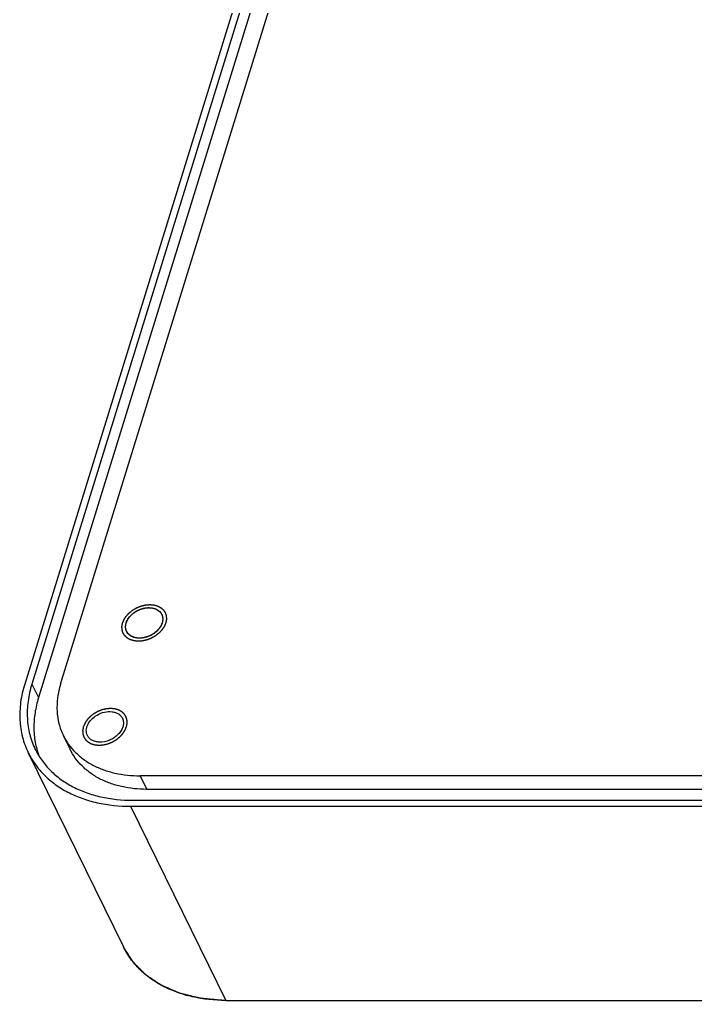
# Model space of a CAD drawing. Header units: millimetres. Extents: x 0 to 1189, y 0 to 841.
# Drawn here: x 912.8 to 956.1, y 644.8 to 707.6 of the extents above; entities that cross this region are included whole.
import ezdxf

# ---------------------------------------------------------------- set-up
doc = ezdxf.new("R2010")
doc.units = ezdxf.units.MM
doc.header["$LTSCALE"] = 65.395
doc.layers.get('0').update_dxf_attribs({"linetype": 'CONTINUOUS'})
for name, color, linetype in [('03_ALL_AXES', 7, 'CONTINUOUS'), ('09_ALL_ROUNDS', 7, 'CONTINUOUS'), ('11_ALL_COSMETICS', 7, 'CONTINUOUS'), ('20_ALL_FEATURES', 7, 'CONTINUOUS')]:
    doc.layers.add(name, color=color, linetype=linetype)

msp = doc.modelspace()

# ---------------------------------------------------------------- linework, layer by layer
at = {"color": 4}
for points in [[(919.383, 668.973), (919.391, 668.992), (919.403, 669.02), (919.42, 669.058), (919.432, 669.087), (919.444, 669.115), (919.454, 669.139), (919.462, 669.158), (919.467, 669.17), (919.471, 669.179), (919.474, 669.187), (919.477, 669.192), (919.478, 669.197), (919.479, 669.199), (919.48, 669.201), (919.481, 669.202), (919.483, 669.205), (919.485, 669.209), (919.489, 669.214), (919.494, 669.221), (919.5, 669.231), (919.507, 669.242), (919.52, 669.26), (919.535, 669.283), (919.553, 669.311), (919.571, 669.338), (919.586, 669.361), (919.599, 669.379), (919.606, 669.391), (919.612, 669.4), (919.617, 669.407), (919.621, 669.412), (919.623, 669.416), (919.625, 669.419), (919.626, 669.42), (919.627, 669.422), (919.629, 669.424), (919.633, 669.428), (919.638, 669.433), (919.644, 669.439), (919.652, 669.448), (919.661, 669.458), (919.677, 669.475), (919.697, 669.496), (919.72, 669.522), (919.744, 669.547), (919.764, 669.568), (919.78, 669.585), (919.789, 669.595), (919.797, 669.604), (919.803, 669.61), (919.808, 669.615), (919.812, 669.619), (919.814, 669.621), (919.815, 669.623), (919.817, 669.624), (919.819, 669.626), (919.823, 669.629), (919.829, 669.634), (919.837, 669.64), (919.846, 669.647), (919.858, 669.657), (919.877, 669.672), (919.901, 669.691), (919.93, 669.713), (919.959, 669.736), (919.982, 669.754), (920.002, 669.77), (920.014, 669.779), (920.023, 669.786), (920.03, 669.792), (920.036, 669.797), (920.04, 669.8), (920.043, 669.802), (920.045, 669.803), (920.047, 669.805), (920.049, 669.806), (920.054, 669.809), (920.061, 669.812), (920.068, 669.817), (920.079, 669.823), (920.092, 669.831), (920.113, 669.843), (920.14, 669.858), (920.171, 669.876), (920.203, 669.894), (920.229, 669.91), (920.251, 669.922), (920.264, 669.929), (920.274, 669.935), (920.282, 669.94), (920.289, 669.944), (920.293, 669.946), (920.296, 669.948), (920.298, 669.949), (920.3, 669.95), (920.303, 669.951), (920.308, 669.953), (920.315, 669.956), (920.323, 669.959), (920.335, 669.964), (920.349, 669.969), (920.371, 669.978), (920.4, 669.99), (920.434, 670.003), (920.467, 670.017), (920.496, 670.028), (920.518, 670.037), (920.532, 670.043), (920.544, 670.047), (920.552, 670.051), (920.559, 670.053), (920.564, 670.055), (920.567, 670.056), (920.569, 670.057), (920.571, 670.058), (920.574, 670.059), (920.579, 670.06), (920.587, 670.062), (920.595, 670.064), (920.607, 670.066), (920.621, 670.07), (920.645, 670.075), (920.674, 670.082), (920.708, 670.091), (920.743, 670.099), (920.772, 670.106), (920.795, 670.112), (920.81, 670.115), (920.822, 670.118), (920.83, 670.12), (920.838, 670.122), (920.843, 670.123), (920.846, 670.124), (920.848, 670.124), (920.85, 670.125), (920.853, 670.125), (920.858, 670.125), (920.865, 670.126), (920.874, 670.127), (920.886, 670.127), (920.9, 670.129), (920.924, 670.131), (920.953, 670.133), (920.988, 670.136), (921.023, 670.139), (921.052, 670.141), (921.075, 670.143), (921.09, 670.144), (921.102, 670.145), (921.11, 670.146), (921.118, 670.147), (921.123, 670.147), (921.126, 670.147), (921.128, 670.148), (921.13, 670.147), (921.133, 670.147), (921.137, 670.147), (921.144, 670.146), (921.152, 670.145), (921.163, 670.145), (921.177, 670.143), (921.199, 670.141), (921.226, 670.139), (921.259, 670.136), (921.291, 670.134), (921.319, 670.131), (921.34, 670.129), (921.354, 670.128), (921.365, 670.127), (921.373, 670.127), (921.38, 670.126), (921.385, 670.126), (921.387, 670.125), (921.389, 670.125), (921.391, 670.125), (921.394, 670.124), (921.398, 670.123), (921.404, 670.121), (921.412, 670.119), (921.422, 670.116), (921.434, 670.113), (921.454, 670.107), (921.479, 670.1), (921.508, 670.092), (921.538, 670.084), (921.563, 670.077), (921.582, 670.071), (921.595, 670.068), (921.605, 670.065), (921.612, 670.063), (921.618, 670.061), (921.623, 670.06), (921.625, 670.059), (921.627, 670.059), (921.629, 670.058), (921.631, 670.057), (921.635, 670.055), (921.64, 670.052), (921.646, 670.049), (921.655, 670.044), (921.665, 670.039), (921.683, 670.03), (921.704, 670.019), (921.729, 670.005), (921.755, 669.992), (921.776, 669.98), (921.793, 669.971), (921.804, 669.966), (921.813, 669.961), (921.819, 669.958), (921.824, 669.955), (921.828, 669.953), (921.83, 669.952), (921.832, 669.951), (921.833, 669.95), (921.835, 669.949), (921.838, 669.946), (921.842, 669.942), (921.847, 669.937), (921.854, 669.931), (921.863, 669.924), (921.877, 669.911), (921.894, 669.896), (921.915, 669.877), (921.936, 669.859), (921.953, 669.843), (921.967, 669.831), (921.976, 669.823), (921.983, 669.817), (921.988, 669.813), (921.992, 669.809), (921.996, 669.806), (921.997, 669.805), (921.999, 669.803), (921.999, 669.802), (922.001, 669.8), (922.003, 669.797), (922.006, 669.792), (922.009, 669.787), (922.014, 669.779), (922.02, 669.77), (922.03, 669.755), (922.042, 669.737), (922.057, 669.715), (922.071, 669.693), (922.083, 669.674), (922.093, 669.659), (922.099, 669.65), (922.104, 669.643), (922.108, 669.637), (922.111, 669.633), (922.113, 669.629), (922.114, 669.628), (922.115, 669.626), (922.115, 669.625), (922.116, 669.623), (922.117, 669.619), (922.119, 669.614), (922.121, 669.607), (922.124, 669.599), (922.127, 669.588), (922.133, 669.571), (922.139, 669.55), (922.147, 669.525), (922.156, 669.5), (922.162, 669.479), (922.168, 669.462), (922.171, 669.451), (922.174, 669.443), (922.176, 669.437), (922.178, 669.431), (922.179, 669.428), (922.179, 669.426), (922.18, 669.424), (922.18, 669.422), (922.18, 669.42), (922.18, 669.416), (922.181, 669.41), (922.181, 669.404), (922.181, 669.394), (922.182, 669.383), (922.183, 669.365), (922.184, 669.342), (922.185, 669.314), (922.187, 669.287), (922.188, 669.264), (922.189, 669.246), (922.189, 669.234), (922.19, 669.225), (922.19, 669.219), (922.191, 669.213), (922.191, 669.209), (922.191, 669.207), (922.191, 669.205), (922.191, 669.203), (922.19, 669.201), (922.189, 669.196), (922.188, 669.19), (922.187, 669.183), (922.185, 669.173), (922.183, 669.161), (922.179, 669.142), (922.174, 669.118), (922.169, 669.089), (922.163, 669.06), (922.156, 669.021), (922.15, 668.992), (922.146, 668.973)], [(922.146, 668.973), (922.138, 668.954), (922.126, 668.925), (922.11, 668.887), (922.098, 668.858), (922.086, 668.83), (922.076, 668.806), (922.068, 668.787), (922.063, 668.775), (922.059, 668.766), (922.056, 668.759), (922.053, 668.753), (922.051, 668.748), (922.05, 668.746), (922.05, 668.744), (922.048, 668.743), (922.047, 668.74), (922.044, 668.736), (922.041, 668.731), (922.036, 668.724), (922.03, 668.715), (922.022, 668.703), (922.01, 668.685), (921.995, 668.662), (921.977, 668.635), (921.959, 668.607), (921.943, 668.584), (921.931, 668.566), (921.924, 668.555), (921.918, 668.545), (921.913, 668.539), (921.909, 668.533), (921.907, 668.529), (921.905, 668.527), (921.904, 668.525), (921.902, 668.523), (921.9, 668.521), (921.897, 668.517), (921.892, 668.512), (921.886, 668.506), (921.878, 668.497), (921.868, 668.487), (921.853, 668.47), (921.833, 668.449), (921.809, 668.424), (921.786, 668.398), (921.766, 668.377), (921.75, 668.36), (921.74, 668.35), (921.732, 668.341), (921.727, 668.335), (921.722, 668.33), (921.718, 668.326), (921.716, 668.324), (921.715, 668.322), (921.713, 668.321), (921.711, 668.319), (921.706, 668.316), (921.7, 668.311), (921.693, 668.305), (921.684, 668.298), (921.672, 668.288), (921.652, 668.273), (921.629, 668.255), (921.6, 668.232), (921.571, 668.209), (921.547, 668.191), (921.528, 668.176), (921.516, 668.166), (921.507, 668.159), (921.499, 668.153), (921.493, 668.148), (921.489, 668.145), (921.487, 668.143), (921.485, 668.142), (921.483, 668.141), (921.48, 668.139), (921.476, 668.136), (921.469, 668.133), (921.461, 668.128), (921.451, 668.122), (921.438, 668.114), (921.416, 668.102), (921.39, 668.087), (921.358, 668.069), (921.327, 668.051), (921.3, 668.036), (921.279, 668.023), (921.266, 668.016), (921.255, 668.01), (921.248, 668.005), (921.241, 668.001), (921.236, 667.999), (921.234, 667.997), (921.232, 667.996), (921.23, 667.995), (921.227, 667.994), (921.222, 667.992), (921.215, 667.989), (921.206, 667.986), (921.195, 667.981), (921.181, 667.976), (921.158, 667.967), (921.13, 667.956), (921.096, 667.942), (921.062, 667.928), (921.034, 667.917), (921.011, 667.908), (920.997, 667.902), (920.986, 667.898), (920.978, 667.895), (920.97, 667.892), (920.966, 667.89), (920.963, 667.889), (920.961, 667.888), (920.958, 667.887), (920.956, 667.887), (920.95, 667.885), (920.943, 667.884), (920.934, 667.882), (920.923, 667.879), (920.908, 667.875), (920.885, 667.87), (920.856, 667.863), (920.821, 667.854), (920.786, 667.846), (920.757, 667.839), (920.734, 667.833), (920.72, 667.83), (920.708, 667.827), (920.699, 667.825), (920.692, 667.823), (920.687, 667.822), (920.684, 667.821), (920.682, 667.821), (920.68, 667.821), (920.677, 667.82), (920.672, 667.82), (920.665, 667.819), (920.656, 667.819), (920.644, 667.818), (920.629, 667.816), (920.606, 667.814), (920.577, 667.812), (920.542, 667.809), (920.507, 667.806), (920.478, 667.804), (920.454, 667.802), (920.44, 667.801), (920.428, 667.8), (920.419, 667.799), (920.412, 667.798), (920.407, 667.798), (920.404, 667.798), (920.402, 667.797), (920.4, 667.798), (920.397, 667.798), (920.392, 667.798), (920.385, 667.799), (920.377, 667.8), (920.366, 667.801), (920.353, 667.802), (920.331, 667.804), (920.304, 667.806), (920.271, 667.809), (920.238, 667.812), (920.211, 667.814), (920.189, 667.816), (920.176, 667.817), (920.165, 667.818), (920.157, 667.819), (920.15, 667.819), (920.145, 667.82), (920.142, 667.82), (920.14, 667.82), (920.138, 667.82), (920.136, 667.821), (920.132, 667.822), (920.125, 667.824), (920.118, 667.826), (920.108, 667.829), (920.096, 667.832), (920.076, 667.838), (920.051, 667.845), (920.022, 667.853), (919.992, 667.861), (919.967, 667.868), (919.947, 667.874), (919.935, 667.877), (919.925, 667.88), (919.918, 667.882), (919.911, 667.884), (919.907, 667.885), (919.905, 667.886), (919.903, 667.886), (919.901, 667.887), (919.899, 667.888), (919.895, 667.89), (919.89, 667.893), (919.883, 667.896), (919.875, 667.901), (919.864, 667.906), (919.847, 667.915), (919.826, 667.927), (919.8, 667.94), (919.775, 667.954), (919.753, 667.965), (919.736, 667.974), (919.726, 667.979), (919.717, 667.984), (919.711, 667.987), (919.705, 667.99), (919.702, 667.992), (919.699, 667.993), (919.698, 667.994), (919.697, 667.995), (919.695, 667.997), (919.692, 667.999), (919.687, 668.003), (919.682, 668.008), (919.675, 668.014), (919.667, 668.022), (919.653, 668.034), (919.635, 668.049), (919.615, 668.068), (919.594, 668.086), (919.576, 668.102), (919.562, 668.114), (919.554, 668.122), (919.547, 668.128), (919.542, 668.132), (919.537, 668.136), (919.534, 668.139), (919.533, 668.141), (919.531, 668.142), (919.53, 668.143), (919.529, 668.145), (919.527, 668.148), (919.524, 668.153), (919.52, 668.158), (919.515, 668.166), (919.509, 668.175), (919.5, 668.19), (919.488, 668.208), (919.473, 668.23), (919.458, 668.252), (919.446, 668.271), (919.437, 668.286), (919.431, 668.295), (919.426, 668.302), (919.422, 668.308), (919.419, 668.312), (919.417, 668.316), (919.416, 668.318), (919.415, 668.319), (919.414, 668.321), (919.414, 668.323), (919.412, 668.326), (919.411, 668.332), (919.409, 668.338), (919.406, 668.346), (919.403, 668.357), (919.397, 668.374), (919.39, 668.395), (919.382, 668.42), (919.374, 668.445), (919.367, 668.466), (919.362, 668.483), (919.359, 668.494), (919.356, 668.502), (919.354, 668.508), (919.352, 668.514), (919.351, 668.517), (919.35, 668.519), (919.35, 668.521), (919.35, 668.523), (919.35, 668.525), (919.349, 668.529), (919.349, 668.535), (919.349, 668.542), (919.348, 668.551), (919.348, 668.562), (919.347, 668.58), (919.346, 668.603), (919.344, 668.631), (919.343, 668.658), (919.342, 668.681), (919.341, 668.699), (919.34, 668.711), (919.34, 668.72), (919.339, 668.727), (919.339, 668.732), (919.339, 668.736), (919.339, 668.739), (919.339, 668.74), (919.339, 668.742), (919.34, 668.745), (919.34, 668.749), (919.342, 668.755), (919.343, 668.762), (919.345, 668.772), (919.347, 668.784), (919.351, 668.803), (919.355, 668.827), (919.361, 668.856), (919.367, 668.885), (919.374, 668.924), (919.38, 668.953), (919.383, 668.973)], [(919.628, 662.314), (919.632, 662.333), (919.638, 662.362), (919.645, 662.4), (919.65, 662.428), (919.656, 662.457), (919.661, 662.481), (919.664, 662.5), (919.667, 662.512), (919.668, 662.521), (919.67, 662.528), (919.671, 662.534), (919.672, 662.538), (919.672, 662.541), (919.673, 662.543), (919.672, 662.544), (919.672, 662.547), (919.672, 662.55), (919.672, 662.556), (919.672, 662.563), (919.671, 662.572), (919.671, 662.584), (919.67, 662.602), (919.669, 662.625), (919.668, 662.652), (919.666, 662.68), (919.665, 662.703), (919.664, 662.721), (919.664, 662.732), (919.663, 662.741), (919.663, 662.748), (919.663, 662.754), (919.663, 662.758), (919.663, 662.76), (919.663, 662.762), (919.662, 662.764), (919.661, 662.766), (919.66, 662.769), (919.658, 662.775), (919.656, 662.781), (919.654, 662.789), (919.65, 662.8), (919.645, 662.817), (919.638, 662.838), (919.63, 662.863), (919.622, 662.889), (919.616, 662.91), (919.61, 662.927), (919.607, 662.937), (919.604, 662.946), (919.602, 662.952), (919.601, 662.957), (919.6, 662.961), (919.599, 662.963), (919.599, 662.965), (919.598, 662.966), (919.596, 662.968), (919.594, 662.971), (919.591, 662.976), (919.587, 662.981), (919.582, 662.989), (919.576, 662.998), (919.567, 663.013), (919.554, 663.032), (919.539, 663.055), (919.525, 663.077), (919.512, 663.096), (919.503, 663.111), (919.496, 663.121), (919.492, 663.128), (919.488, 663.134), (919.485, 663.139), (919.483, 663.142), (919.481, 663.144), (919.481, 663.145), (919.479, 663.146), (919.477, 663.148), (919.474, 663.15), (919.47, 663.154), (919.465, 663.159), (919.458, 663.165), (919.45, 663.172), (919.436, 663.185), (919.419, 663.2), (919.399, 663.218), (919.378, 663.236), (919.361, 663.251), (919.348, 663.263), (919.339, 663.271), (919.332, 663.277), (919.327, 663.282), (919.323, 663.285), (919.32, 663.288), (919.318, 663.29), (919.317, 663.291), (919.315, 663.291), (919.313, 663.293), (919.31, 663.295), (919.304, 663.297), (919.298, 663.301), (919.289, 663.305), (919.279, 663.311), (919.262, 663.32), (919.241, 663.331), (919.215, 663.345), (919.189, 663.358), (919.168, 663.37), (919.151, 663.379), (919.141, 663.384), (919.132, 663.389), (919.126, 663.392), (919.12, 663.395), (919.117, 663.397), (919.115, 663.398), (919.113, 663.399), (919.111, 663.4), (919.109, 663.4), (919.104, 663.401), (919.098, 663.403), (919.091, 663.405), (919.081, 663.408), (919.068, 663.412), (919.049, 663.417), (919.024, 663.424), (918.994, 663.433), (918.965, 663.441), (918.94, 663.448), (918.92, 663.454), (918.908, 663.457), (918.898, 663.46), (918.891, 663.462), (918.884, 663.464), (918.88, 663.465), (918.878, 663.466), (918.876, 663.466), (918.874, 663.466), (918.871, 663.467), (918.866, 663.467), (918.859, 663.468), (918.851, 663.468), (918.84, 663.469), (918.826, 663.47), (918.804, 663.472), (918.776, 663.475), (918.743, 663.478), (918.71, 663.481), (918.682, 663.483), (918.66, 663.485), (918.646, 663.486), (918.635, 663.487), (918.626, 663.488), (918.62, 663.488), (918.615, 663.489), (918.612, 663.489), (918.61, 663.489), (918.608, 663.489), (918.605, 663.489), (918.6, 663.488), (918.593, 663.488), (918.584, 663.487), (918.573, 663.486), (918.558, 663.485), (918.535, 663.483), (918.507, 663.481), (918.472, 663.478), (918.438, 663.475), (918.409, 663.473), (918.386, 663.471), (918.372, 663.47), (918.36, 663.469), (918.352, 663.468), (918.345, 663.468), (918.34, 663.467), (918.337, 663.467), (918.335, 663.467), (918.332, 663.466), (918.33, 663.466), (918.324, 663.464), (918.317, 663.463), (918.308, 663.461), (918.297, 663.458), (918.282, 663.454), (918.259, 663.449), (918.23, 663.442), (918.195, 663.434), (918.16, 663.425), (918.131, 663.419), (918.108, 663.413), (918.094, 663.41), (918.082, 663.407), (918.073, 663.405), (918.066, 663.403), (918.061, 663.402), (918.058, 663.401), (918.056, 663.401), (918.054, 663.4), (918.051, 663.399), (918.046, 663.397), (918.039, 663.394), (918.031, 663.391), (918.019, 663.386), (918.005, 663.38), (917.983, 663.371), (917.954, 663.36), (917.92, 663.347), (917.886, 663.333), (917.858, 663.322), (917.836, 663.313), (917.821, 663.308), (917.81, 663.303), (917.802, 663.3), (917.795, 663.297), (917.79, 663.295), (917.787, 663.294), (917.785, 663.293), (917.783, 663.292), (917.78, 663.29), (917.775, 663.288), (917.769, 663.284), (917.76, 663.279), (917.75, 663.273), (917.736, 663.265), (917.715, 663.253), (917.688, 663.238), (917.656, 663.219), (917.623, 663.201), (917.596, 663.185), (917.575, 663.173), (917.562, 663.165), (917.551, 663.159), (917.543, 663.154), (917.536, 663.15), (917.531, 663.148), (917.529, 663.146), (917.527, 663.145), (917.525, 663.144), (917.522, 663.142), (917.518, 663.139), (917.512, 663.134), (917.505, 663.129), (917.496, 663.121), (917.484, 663.112), (917.465, 663.097), (917.442, 663.079), (917.414, 663.057), (917.385, 663.034), (917.362, 663.016), (917.343, 663.001), (917.331, 662.992), (917.322, 662.985), (917.315, 662.979), (917.309, 662.974), (917.305, 662.971), (917.302, 662.969), (917.301, 662.968), (917.299, 662.966), (917.297, 662.964), (917.294, 662.961), (917.289, 662.955), (917.283, 662.949), (917.275, 662.941), (917.265, 662.93), (917.249, 662.913), (917.229, 662.892), (917.206, 662.867), (917.182, 662.842), (917.162, 662.821), (917.146, 662.804), (917.137, 662.793), (917.129, 662.785), (917.123, 662.778), (917.118, 662.773), (917.114, 662.77), (917.112, 662.767), (917.111, 662.766), (917.11, 662.764), (917.108, 662.762), (917.105, 662.758), (917.102, 662.752), (917.097, 662.745), (917.091, 662.736), (917.083, 662.725), (917.071, 662.706), (917.056, 662.684), (917.038, 662.656), (917.019, 662.629), (917.004, 662.606), (916.992, 662.588), (916.984, 662.576), (916.978, 662.567), (916.973, 662.56), (916.97, 662.555), (916.967, 662.551), (916.965, 662.548), (916.964, 662.547), (916.963, 662.545), (916.962, 662.542), (916.961, 662.538), (916.958, 662.532), (916.955, 662.525), (916.951, 662.515), (916.946, 662.503), (916.937, 662.484), (916.927, 662.459), (916.915, 662.43), (916.902, 662.401), (916.886, 662.363), (916.873, 662.334), (916.865, 662.314)], [(916.865, 662.314), (916.862, 662.295), (916.856, 662.267), (916.849, 662.229), (916.843, 662.2), (916.838, 662.172), (916.833, 662.148), (916.829, 662.129), (916.827, 662.117), (916.825, 662.107), (916.824, 662.1), (916.823, 662.094), (916.822, 662.09), (916.821, 662.088), (916.821, 662.086), (916.821, 662.084), (916.821, 662.082), (916.821, 662.078), (916.822, 662.072), (916.822, 662.065), (916.822, 662.056), (916.823, 662.045), (916.824, 662.027), (916.825, 662.004), (916.826, 661.976), (916.827, 661.949), (916.828, 661.926), (916.829, 661.908), (916.83, 661.896), (916.83, 661.887), (916.83, 661.88), (916.831, 661.875), (916.831, 661.871), (916.831, 661.868), (916.831, 661.866), (916.832, 661.865), (916.832, 661.863), (916.833, 661.859), (916.835, 661.854), (916.837, 661.848), (916.84, 661.839), (916.843, 661.829), (916.848, 661.812), (916.855, 661.791), (916.863, 661.765), (916.871, 661.74), (916.878, 661.719), (916.883, 661.702), (916.886, 661.691), (916.889, 661.683), (916.891, 661.677), (916.893, 661.671), (916.894, 661.668), (916.895, 661.666), (916.895, 661.664), (916.896, 661.663), (916.897, 661.661), (916.899, 661.657), (916.902, 661.653), (916.906, 661.647), (916.911, 661.64), (916.917, 661.63), (916.927, 661.615), (916.939, 661.596), (916.954, 661.574), (916.969, 661.551), (916.981, 661.532), (916.991, 661.517), (916.997, 661.508), (917.002, 661.5), (917.006, 661.495), (917.009, 661.49), (917.011, 661.487), (917.012, 661.485), (917.013, 661.483), (917.014, 661.482), (917.016, 661.481), (917.019, 661.478), (917.023, 661.474), (917.028, 661.47), (917.035, 661.464), (917.044, 661.456), (917.057, 661.444), (917.074, 661.429), (917.095, 661.411), (917.115, 661.392), (917.132, 661.377), (917.146, 661.365), (917.154, 661.358), (917.161, 661.352), (917.166, 661.347), (917.171, 661.343), (917.173, 661.341), (917.175, 661.339), (917.176, 661.338), (917.178, 661.337), (917.18, 661.336), (917.184, 661.334), (917.189, 661.331), (917.196, 661.328), (917.204, 661.323), (917.215, 661.318), (917.232, 661.309), (917.253, 661.297), (917.279, 661.284), (917.304, 661.27), (917.325, 661.259), (917.342, 661.25), (917.353, 661.244), (917.361, 661.24), (917.368, 661.236), (917.373, 661.233), (917.377, 661.231), (917.379, 661.23), (917.381, 661.229), (917.382, 661.229), (917.385, 661.228), (917.389, 661.227), (917.395, 661.225), (917.403, 661.223), (917.413, 661.22), (917.425, 661.217), (917.445, 661.211), (917.47, 661.204), (917.499, 661.196), (917.529, 661.188), (917.554, 661.181), (917.573, 661.175), (917.586, 661.172), (917.596, 661.169), (917.603, 661.167), (917.609, 661.165), (917.613, 661.164), (917.616, 661.163), (917.618, 661.162), (917.62, 661.162), (917.623, 661.162), (917.627, 661.162), (917.634, 661.161), (917.643, 661.16), (917.654, 661.159), (917.668, 661.158), (917.69, 661.156), (917.717, 661.154), (917.751, 661.151), (917.784, 661.148), (917.812, 661.146), (917.834, 661.144), (917.848, 661.142), (917.859, 661.141), (917.867, 661.141), (917.874, 661.14), (917.879, 661.14), (917.882, 661.139), (917.884, 661.139), (917.886, 661.139), (917.889, 661.14), (917.894, 661.14), (917.901, 661.141), (917.909, 661.141), (917.921, 661.142), (917.935, 661.143), (917.958, 661.145), (917.987, 661.148), (918.021, 661.15), (918.056, 661.153), (918.084, 661.156), (918.107, 661.157), (918.122, 661.159), (918.133, 661.16), (918.142, 661.16), (918.149, 661.161), (918.154, 661.161), (918.157, 661.162), (918.159, 661.162), (918.161, 661.162), (918.164, 661.163), (918.169, 661.164), (918.176, 661.166), (918.185, 661.168), (918.197, 661.171), (918.211, 661.174), (918.234, 661.18), (918.263, 661.187), (918.298, 661.195), (918.333, 661.203), (918.362, 661.21), (918.385, 661.216), (918.4, 661.219), (918.411, 661.222), (918.42, 661.224), (918.427, 661.226), (918.432, 661.227), (918.435, 661.227), (918.438, 661.228), (918.44, 661.229), (918.443, 661.23), (918.447, 661.232), (918.455, 661.235), (918.463, 661.238), (918.474, 661.243), (918.488, 661.248), (918.511, 661.257), (918.539, 661.268), (918.573, 661.282), (918.607, 661.295), (918.635, 661.306), (918.658, 661.315), (918.672, 661.321), (918.683, 661.326), (918.692, 661.329), (918.699, 661.332), (918.704, 661.334), (918.707, 661.335), (918.709, 661.336), (918.711, 661.337), (918.714, 661.338), (918.718, 661.341), (918.725, 661.345), (918.733, 661.349), (918.744, 661.356), (918.757, 661.363), (918.779, 661.376), (918.806, 661.391), (918.838, 661.41), (918.87, 661.428), (918.897, 661.443), (918.919, 661.456), (918.932, 661.463), (918.943, 661.47), (918.951, 661.474), (918.958, 661.478), (918.962, 661.481), (918.965, 661.482), (918.967, 661.483), (918.969, 661.485), (918.971, 661.487), (918.975, 661.49), (918.981, 661.495), (918.988, 661.5), (918.998, 661.507), (919.009, 661.517), (919.028, 661.531), (919.052, 661.55), (919.08, 661.572), (919.108, 661.594), (919.132, 661.613), (919.151, 661.627), (919.162, 661.637), (919.172, 661.644), (919.179, 661.65), (919.185, 661.654), (919.189, 661.657), (919.191, 661.659), (919.193, 661.661), (919.194, 661.662), (919.196, 661.664), (919.2, 661.668), (919.205, 661.673), (919.211, 661.68), (919.219, 661.688), (919.228, 661.699), (919.244, 661.715), (919.264, 661.736), (919.288, 661.762), (919.312, 661.787), (919.331, 661.808), (919.347, 661.825), (919.357, 661.835), (919.365, 661.844), (919.371, 661.85), (919.376, 661.855), (919.379, 661.859), (919.381, 661.861), (919.383, 661.863), (919.384, 661.864), (919.385, 661.867), (919.388, 661.871), (919.392, 661.876), (919.396, 661.883), (919.403, 661.892), (919.41, 661.904), (919.422, 661.922), (919.438, 661.945), (919.456, 661.972), (919.474, 662), (919.49, 662.023), (919.502, 662.041), (919.509, 662.052), (919.516, 662.061), (919.52, 662.068), (919.524, 662.074), (919.527, 662.078), (919.528, 662.08), (919.529, 662.082), (919.53, 662.084), (919.531, 662.086), (919.533, 662.09), (919.536, 662.097), (919.539, 662.104), (919.543, 662.113), (919.548, 662.126), (919.556, 662.145), (919.566, 662.169), (919.579, 662.198), (919.591, 662.227), (919.608, 662.266), (919.62, 662.295), (919.628, 662.314)]]:
    msp.add_open_spline(points, degree=3, knots=[0, 0, 0, 0, 0.015625, 0.023438, 0.03125, 0.039062, 0.046875, 0.050781, 0.054688, 0.056641, 0.058594, 0.060547, 0.061523, 0.062012, 0.0625, 0.062988, 0.063477, 0.064453, 0.066406, 0.068359, 0.070312, 0.074219, 0.078125, 0.085938, 0.09375, 0.101562, 0.109375, 0.113281, 0.117188, 0.119141, 0.121094, 0.123047, 0.124023, 0.124512, 0.125, 0.125488, 0.125977, 0.126953, 0.128906, 0.130859, 0.132812, 0.136719, 0.140625, 0.148438, 0.15625, 0.164062, 0.171875, 0.175781, 0.179688, 0.181641, 0.183594, 0.185547, 0.186523, 0.187012, 0.1875, 0.187988, 0.188477, 0.189453, 0.191406, 0.193359, 0.195312, 0.199219, 0.203125, 0.210938, 0.21875, 0.226562, 0.234375, 0.238281, 0.242188, 0.244141, 0.246094, 0.248047, 0.249023, 0.249512, 0.25, 0.250488, 0.250977, 0.251953, 0.253906, 0.255859, 0.257812, 0.261719, 0.265625, 0.273438, 0.28125, 0.289062, 0.296875, 0.300781, 0.304688, 0.306641, 0.308594, 0.310547, 0.311523, 0.312012, 0.3125, 0.312988, 0.313477, 0.314453, 0.316406, 0.318359, 0.320312, 0.324219, 0.328125, 0.335938, 0.34375, 0.351562, 0.359375, 0.363281, 0.367188, 0.369141, 0.371094, 0.373047, 0.374023, 0.374512, 0.375, 0.375488, 0.375977, 0.376953, 0.378906, 0.380859, 0.382812, 0.386719, 0.390625, 0.398438, 0.40625, 0.414062, 0.421875, 0.425781, 0.429688, 0.431641, 0.433594, 0.435547, 0.436523, 0.437012, 0.4375, 0.437988, 0.438477, 0.439453, 0.441406, 0.443359, 0.445312, 0.449219, 0.453125, 0.460938, 0.46875, 0.476562, 0.484375, 0.488281, 0.492188, 0.494141, 0.496094, 0.498047, 0.499023, 0.499512, 0.5, 0.500488, 0.500977, 0.501953, 0.503906, 0.505859, 0.507812, 0.511719, 0.515625, 0.523438, 0.53125, 0.539062, 0.546875, 0.550781, 0.554688, 0.556641, 0.558594, 0.560547, 0.561523, 0.562012, 0.5625, 0.562988, 0.563477, 0.564453, 0.566406, 0.568359, 0.570312, 0.574219, 0.578125, 0.585938, 0.59375, 0.601562, 0.609375, 0.613281, 0.617188, 0.619141, 0.621094, 0.623047, 0.624023, 0.624512, 0.625, 0.625488, 0.625977, 0.626953, 0.628906, 0.630859, 0.632812, 0.636719, 0.640625, 0.648438, 0.65625, 0.664062, 0.671875, 0.675781, 0.679688, 0.681641, 0.683594, 0.685547, 0.686523, 0.687012, 0.6875, 0.687988, 0.688477, 0.689453, 0.691406, 0.693359, 0.695312, 0.699219, 0.703125, 0.710938, 0.71875, 0.726562, 0.734375, 0.738281, 0.742188, 0.744141, 0.746094, 0.748047, 0.749023, 0.749512, 0.75, 0.750488, 0.750977, 0.751953, 0.753906, 0.755859, 0.757812, 0.761719, 0.765625, 0.773438, 0.78125, 0.789062, 0.796875, 0.800781, 0.804688, 0.806641, 0.808594, 0.810547, 0.811523, 0.812012, 0.8125, 0.812988, 0.813477, 0.814453, 0.816406, 0.818359, 0.820312, 0.824219, 0.828125, 0.835938, 0.84375, 0.851562, 0.859375, 0.863281, 0.867188, 0.869141, 0.871094, 0.873047, 0.874023, 0.874512, 0.875, 0.875488, 0.875977, 0.876953, 0.878906, 0.880859, 0.882812, 0.886719, 0.890625, 0.898438, 0.90625, 0.914062, 0.921875, 0.925781, 0.929688, 0.931641, 0.933594, 0.935547, 0.936523, 0.937012, 0.9375, 0.937988, 0.938477, 0.939453, 0.941406, 0.943359, 0.945312, 0.949219, 0.953125, 0.960938, 0.96875, 0.976562, 0.984375, 1, 1, 1, 1], dxfattribs=at)
at = {"color": 7}
for points, knots in [([(919.614, 668.973), (919.619, 668.985), (919.63, 669.011), (919.646, 669.05), (919.66, 669.082), (919.671, 669.108), (919.679, 669.127), (919.686, 669.143), (919.691, 669.154), (919.693, 669.16), (919.694, 669.163), (919.697, 669.166), (919.699, 669.17), (919.703, 669.176), (919.708, 669.184), (919.715, 669.193), (919.723, 669.206), (919.733, 669.221), (919.745, 669.24), (919.758, 669.258), (919.77, 669.277), (919.783, 669.296), (919.793, 669.311), (919.801, 669.324), (919.806, 669.331), (919.81, 669.337), (919.813, 669.342), (919.816, 669.346), (919.819, 669.349), (919.821, 669.352), (919.825, 669.355), (919.83, 669.361), (919.839, 669.371), (919.853, 669.385), (919.869, 669.402), (919.89, 669.425), (919.911, 669.448), (919.933, 669.471), (919.946, 669.485), (919.957, 669.497), (919.963, 669.504), (919.968, 669.509), (919.971, 669.512), (919.973, 669.515), (919.977, 669.518), (919.984, 669.523), (919.992, 669.529), (920.005, 669.539), (920.021, 669.552), (920.041, 669.567), (920.067, 669.588), (920.092, 669.608), (920.118, 669.628), (920.135, 669.641), (920.148, 669.651), (920.156, 669.658), (920.161, 669.662), (920.164, 669.665), (920.168, 669.667), (920.173, 669.669), (920.18, 669.674), (920.189, 669.679), (920.203, 669.687), (920.221, 669.697), (920.242, 669.709), (920.271, 669.726), (920.299, 669.742), (920.324, 669.757), (920.339, 669.765), (920.349, 669.771), (920.358, 669.776), (920.366, 669.78), (920.37, 669.783), (920.374, 669.785), (920.376, 669.786), (920.379, 669.788), (920.385, 669.79), (920.397, 669.795), (920.416, 669.802), (920.439, 669.812), (920.462, 669.821), (920.493, 669.833), (920.524, 669.845), (920.55, 669.856), (920.566, 669.862), (920.577, 669.867), (920.587, 669.87), (920.594, 669.873), (920.602, 669.877), (920.612, 669.879), (920.627, 669.883), (920.647, 669.887), (920.679, 669.895), (920.718, 669.904), (920.757, 669.914), (920.785, 669.921), (920.8, 669.924), (920.812, 669.927), (920.824, 669.93), (920.834, 669.933), (920.842, 669.933), (920.85, 669.934), (920.859, 669.934), (920.871, 669.935), (920.887, 669.937), (920.915, 669.939), (920.946, 669.942), (920.978, 669.944), (921.002, 669.946), (921.025, 669.948), (921.043, 669.95), (921.055, 669.951), (921.06, 669.951), (921.064, 669.951), (921.067, 669.952), (921.07, 669.951), (921.073, 669.951), (921.078, 669.951), (921.085, 669.95), (921.095, 669.949), (921.106, 669.948), (921.121, 669.947), (921.146, 669.945), (921.176, 669.942), (921.205, 669.94), (921.227, 669.938), (921.246, 669.936), (921.261, 669.935), (921.27, 669.934), (921.277, 669.934), (921.282, 669.933), (921.286, 669.933), (921.289, 669.932), (921.295, 669.93), (921.303, 669.928), (921.317, 669.924), (921.333, 669.92), (921.36, 669.912), (921.387, 669.905), (921.414, 669.897), (921.434, 669.892), (921.451, 669.887), (921.464, 669.883), (921.472, 669.881), (921.479, 669.879), (921.483, 669.878), (921.486, 669.876), (921.489, 669.875), (921.494, 669.872), (921.501, 669.868), (921.513, 669.862), (921.527, 669.855), (921.55, 669.843), (921.574, 669.83), (921.597, 669.818), (921.611, 669.811), (921.623, 669.805), (921.631, 669.8), (921.639, 669.796), (921.644, 669.793), (921.648, 669.791), (921.651, 669.79), (921.654, 669.788), (921.657, 669.786), (921.66, 669.783), (921.665, 669.778), (921.671, 669.773), (921.68, 669.765), (921.692, 669.754), (921.706, 669.742), (921.72, 669.729), (921.734, 669.717), (921.748, 669.704), (921.76, 669.694), (921.77, 669.686), (921.777, 669.679), (921.783, 669.674), (921.787, 669.67), (921.79, 669.667), (921.793, 669.665), (921.794, 669.663), (921.795, 669.662), (921.798, 669.658), (921.801, 669.652), (921.806, 669.645), (921.813, 669.634), (921.821, 669.622), (921.834, 669.602), (921.851, 669.576), (921.871, 669.546), (921.884, 669.526), (921.891, 669.516)], [0, 0, 0, 0, 0.015625, 0.03125, 0.046875, 0.054688, 0.0625, 0.070312, 0.074219, 0.076172, 0.077148, 0.078125, 0.080078, 0.082031, 0.085938, 0.089844, 0.09375, 0.101562, 0.109375, 0.117188, 0.125, 0.132812, 0.140625, 0.144531, 0.148438, 0.150391, 0.152344, 0.154297, 0.155273, 0.15625, 0.158203, 0.160156, 0.164062, 0.171875, 0.179688, 0.1875, 0.203125, 0.210938, 0.21875, 0.222656, 0.226562, 0.228516, 0.229492, 0.230469, 0.232422, 0.234375, 0.238281, 0.242188, 0.25, 0.257812, 0.265625, 0.28125, 0.289062, 0.296875, 0.300781, 0.304688, 0.306641, 0.307617, 0.308594, 0.310547, 0.3125, 0.316406, 0.320312, 0.328125, 0.335938, 0.34375, 0.359375, 0.367188, 0.371094, 0.375, 0.378906, 0.380859, 0.382812, 0.383789, 0.384766, 0.385742, 0.386719, 0.390625, 0.398438, 0.40625, 0.414062, 0.421875, 0.4375, 0.445312, 0.449219, 0.453125, 0.457031, 0.458984, 0.460938, 0.464844, 0.46875, 0.476562, 0.484375, 0.5, 0.515625, 0.523438, 0.527344, 0.53125, 0.535156, 0.539062, 0.541016, 0.542969, 0.546875, 0.550781, 0.554688, 0.5625, 0.578125, 0.585938, 0.59375, 0.601562, 0.609375, 0.611328, 0.613281, 0.614258, 0.615234, 0.616211, 0.617188, 0.619141, 0.621094, 0.625, 0.628906, 0.632812, 0.640625, 0.65625, 0.664062, 0.671875, 0.679688, 0.683594, 0.6875, 0.689453, 0.691406, 0.692383, 0.693359, 0.695312, 0.699219, 0.703125, 0.710938, 0.71875, 0.734375, 0.742188, 0.75, 0.757812, 0.761719, 0.765625, 0.767578, 0.769531, 0.770508, 0.771484, 0.773438, 0.777344, 0.78125, 0.789062, 0.796875, 0.8125, 0.820312, 0.828125, 0.832031, 0.835938, 0.839844, 0.841797, 0.84375, 0.844727, 0.845703, 0.847656, 0.849609, 0.851562, 0.855469, 0.859375, 0.867188, 0.875, 0.882812, 0.890625, 0.898438, 0.90625, 0.910156, 0.914062, 0.917969, 0.919922, 0.921875, 0.922852, 0.923828, 0.924805, 0.925781, 0.929688, 0.933594, 0.9375, 0.945312, 0.953125, 0.96875, 0.984375, 1, 1, 1, 1]), ([(921.891, 669.516), (921.894, 669.506), (921.9, 669.492), (921.908, 669.473), (921.912, 669.461), (921.916, 669.452), (921.919, 669.446), (921.921, 669.441), (921.922, 669.436), (921.924, 669.427), (921.928, 669.415), (921.932, 669.4), (921.935, 669.385), (921.939, 669.372), (921.941, 669.364), (921.942, 669.359), (921.943, 669.353), (921.944, 669.347), (921.946, 669.331), (921.948, 669.313), (921.951, 669.295), (921.952, 669.286), (921.953, 669.281), (921.953, 669.277), (921.953, 669.273), (921.953, 669.267), (921.954, 669.258), (921.954, 669.239), (921.954, 669.221), (921.954, 669.205), (921.955, 669.198), (921.955, 669.192), (921.954, 669.187), (921.953, 669.177), (921.952, 669.164), (921.951, 669.147), (921.949, 669.131), (921.948, 669.119), (921.947, 669.111), (921.947, 669.106), (921.946, 669.102), (921.945, 669.097), (921.943, 669.09), (921.941, 669.078), (921.938, 669.064), (921.934, 669.041), (921.93, 669.024), (921.928, 669.013)], [0, 0, 0, 0, 0.0625, 0.09375, 0.125, 0.140625, 0.15625, 0.164062, 0.171875, 0.1875, 0.21875, 0.25, 0.28125, 0.3125, 0.328125, 0.335938, 0.34375, 0.359375, 0.375, 0.4375, 0.46875, 0.484375, 0.492188, 0.5, 0.507812, 0.515625, 0.53125, 0.5625, 0.625, 0.640625, 0.65625, 0.664062, 0.671875, 0.6875, 0.71875, 0.75, 0.78125, 0.8125, 0.820312, 0.828125, 0.835938, 0.84375, 0.859375, 0.875, 0.90625, 0.9375, 1, 1, 1, 1]), ([(919.655, 668.399), (919.65, 668.409), (919.643, 668.425), (919.633, 668.445), (919.628, 668.458), (919.623, 668.469), (919.62, 668.475), (919.618, 668.48), (919.617, 668.482), (919.616, 668.485), (919.615, 668.489), (919.612, 668.497), (919.609, 668.51), (919.604, 668.527), (919.599, 668.545), (919.595, 668.557), (919.592, 668.566), (919.591, 668.569), (919.59, 668.572), (919.59, 668.575), (919.589, 668.581), (919.588, 668.588), (919.586, 668.6), (919.584, 668.615), (919.582, 668.63), (919.58, 668.642), (919.579, 668.651), (919.578, 668.658), (919.577, 668.663), (919.577, 668.666), (919.576, 668.669), (919.576, 668.671), (919.576, 668.674), (919.576, 668.68), (919.576, 668.687), (919.576, 668.697), (919.576, 668.709), (919.576, 668.724), (919.576, 668.74), (919.576, 668.752), (919.576, 668.76), (919.576, 668.765), (919.576, 668.768), (919.576, 668.772), (919.577, 668.776), (919.578, 668.785), (919.58, 668.799), (919.582, 668.818), (919.584, 668.837), (919.586, 668.851), (919.587, 668.861), (919.588, 668.865), (919.588, 668.868), (919.589, 668.871), (919.59, 668.877), (919.592, 668.885), (919.595, 668.898), (919.599, 668.914), (919.606, 668.94), (919.61, 668.96), (919.614, 668.973)], [0, 0, 0, 0, 0.0625, 0.09375, 0.125, 0.140625, 0.15625, 0.164062, 0.167969, 0.171875, 0.179688, 0.1875, 0.21875, 0.25, 0.28125, 0.3125, 0.320312, 0.328125, 0.332031, 0.335938, 0.34375, 0.359375, 0.375, 0.40625, 0.4375, 0.453125, 0.46875, 0.484375, 0.492188, 0.496094, 0.5, 0.503906, 0.507812, 0.515625, 0.53125, 0.546875, 0.5625, 0.59375, 0.625, 0.640625, 0.65625, 0.664062, 0.667969, 0.671875, 0.679688, 0.6875, 0.71875, 0.75, 0.78125, 0.8125, 0.820312, 0.828125, 0.832031, 0.835938, 0.84375, 0.859375, 0.875, 0.90625, 0.9375, 1, 1, 1, 1]), ([(921.903, 668.932), (921.891, 668.907), (921.873, 668.87), (921.852, 668.826), (921.84, 668.802), (921.831, 668.783), (921.824, 668.767), (921.818, 668.755), (921.814, 668.747), (921.811, 668.741), (921.809, 668.737), (921.808, 668.734), (921.806, 668.732), (921.804, 668.729), (921.801, 668.725), (921.796, 668.718), (921.79, 668.709), (921.783, 668.701), (921.774, 668.689), (921.759, 668.668), (921.737, 668.639), (921.716, 668.609), (921.698, 668.585), (921.687, 668.571), (921.679, 668.559), (921.673, 668.551), (921.669, 668.546), (921.667, 668.543), (921.664, 668.541), (921.661, 668.537), (921.655, 668.532), (921.648, 668.525), (921.637, 668.515), (921.623, 668.501), (921.606, 668.485), (921.59, 668.469), (921.573, 668.453), (921.556, 668.437), (921.54, 668.421), (921.526, 668.408), (921.515, 668.397), (921.506, 668.389), (921.5, 668.382), (921.495, 668.378), (921.492, 668.375), (921.49, 668.373), (921.487, 668.371), (921.484, 668.369), (921.478, 668.365), (921.47, 668.359), (921.461, 668.353), (921.447, 668.343), (921.431, 668.332), (921.412, 668.318), (921.392, 668.305), (921.373, 668.291), (921.353, 668.277), (921.334, 668.264), (921.317, 668.252), (921.304, 668.243), (921.296, 668.238), (921.29, 668.233), (921.285, 668.23), (921.282, 668.228), (921.279, 668.226), (921.272, 668.223), (921.263, 668.218), (921.249, 668.211), (921.231, 668.202), (921.202, 668.188), (921.166, 668.17), (921.13, 668.152), (921.102, 668.138), (921.084, 668.129), (921.069, 668.122), (921.06, 668.118), (921.054, 668.115), (921.05, 668.113), (921.046, 668.112), (921.042, 668.11), (921.034, 668.108), (921.025, 668.105), (921.01, 668.1), (920.991, 668.094), (920.968, 668.086), (920.945, 668.079), (920.922, 668.072), (920.9, 668.065), (920.877, 668.057), (920.858, 668.051), (920.843, 668.046), (920.832, 668.043), (920.822, 668.04), (920.815, 668.037), (920.812, 668.036), (920.809, 668.035), (920.806, 668.035), (920.802, 668.034), (920.795, 668.033), (920.786, 668.032), (920.774, 668.03), (920.759, 668.028), (920.74, 668.025), (920.717, 668.021), (920.694, 668.017), (920.671, 668.014), (920.649, 668.01), (920.626, 668.007), (920.607, 668.004), (920.591, 668.001), (920.582, 668), (920.574, 667.999), (920.569, 667.998), (920.566, 667.997), (920.562, 667.997), (920.555, 667.997), (920.546, 667.997), (920.531, 667.998), (920.513, 667.998), (920.484, 667.998), (920.447, 667.999), (920.41, 667.999), (920.384, 667.999), (920.369, 668), (920.358, 668), (920.347, 668), (920.339, 668), (920.334, 668), (920.331, 668), (920.328, 668), (920.325, 668.001), (920.32, 668.002), (920.314, 668.003), (920.305, 668.005), (920.292, 668.008), (920.275, 668.011), (920.254, 668.015), (920.234, 668.019), (920.213, 668.024), (920.193, 668.028), (920.173, 668.032), (920.156, 668.035), (920.142, 668.038), (920.132, 668.04), (920.123, 668.042), (920.118, 668.043), (920.114, 668.044), (920.111, 668.044), (920.109, 668.045), (920.106, 668.047), (920.101, 668.049), (920.094, 668.052), (920.085, 668.056), (920.073, 668.061), (920.058, 668.068), (920.04, 668.076), (920.023, 668.083), (920.005, 668.091), (919.987, 668.099), (919.969, 668.107), (919.954, 668.113), (919.943, 668.119), (919.935, 668.122), (919.929, 668.124), (919.926, 668.126), (919.923, 668.127), (919.922, 668.128), (919.92, 668.129), (919.919, 668.13), (919.915, 668.133), (919.91, 668.137), (919.903, 668.143), (919.895, 668.148), (919.886, 668.156), (919.869, 668.169), (919.845, 668.187), (919.821, 668.206), (919.804, 668.219), (919.794, 668.226), (919.787, 668.232), (919.78, 668.237), (919.774, 668.242), (919.771, 668.244), (919.769, 668.246), (919.768, 668.246), (919.767, 668.248), (919.766, 668.25), (919.763, 668.253), (919.76, 668.257), (919.755, 668.263), (919.748, 668.273), (919.74, 668.285), (919.729, 668.299), (919.715, 668.318), (919.69, 668.351), (919.669, 668.38), (919.655, 668.399)], [0, 0, 0, 0, 0.03125, 0.046875, 0.054688, 0.0625, 0.070312, 0.074219, 0.078125, 0.080078, 0.082031, 0.083008, 0.083984, 0.084961, 0.085938, 0.089844, 0.09375, 0.097656, 0.101562, 0.109375, 0.125, 0.140625, 0.148438, 0.15625, 0.160156, 0.164062, 0.166016, 0.166992, 0.167969, 0.169922, 0.171875, 0.175781, 0.179688, 0.1875, 0.195312, 0.203125, 0.210938, 0.21875, 0.226562, 0.234375, 0.238281, 0.242188, 0.246094, 0.248047, 0.249023, 0.25, 0.250977, 0.251953, 0.253906, 0.257812, 0.261719, 0.265625, 0.273438, 0.28125, 0.289062, 0.296875, 0.304688, 0.3125, 0.320312, 0.324219, 0.328125, 0.330078, 0.332031, 0.333008, 0.333984, 0.335938, 0.339844, 0.34375, 0.351562, 0.359375, 0.375, 0.390625, 0.398438, 0.40625, 0.410156, 0.414062, 0.416016, 0.416992, 0.417969, 0.419922, 0.421875, 0.425781, 0.429688, 0.4375, 0.445312, 0.453125, 0.460938, 0.46875, 0.476562, 0.484375, 0.488281, 0.492188, 0.496094, 0.498047, 0.499023, 0.5, 0.500977, 0.501953, 0.503906, 0.507812, 0.511719, 0.515625, 0.523438, 0.53125, 0.539062, 0.546875, 0.554688, 0.5625, 0.570312, 0.574219, 0.578125, 0.580078, 0.582031, 0.583008, 0.583984, 0.585938, 0.589844, 0.59375, 0.601562, 0.609375, 0.625, 0.640625, 0.648438, 0.652344, 0.65625, 0.660156, 0.664062, 0.665039, 0.666016, 0.666992, 0.667969, 0.669922, 0.671875, 0.675781, 0.679688, 0.6875, 0.695312, 0.703125, 0.710938, 0.71875, 0.726562, 0.734375, 0.738281, 0.742188, 0.746094, 0.748047, 0.749023, 0.75, 0.750977, 0.751953, 0.753906, 0.757812, 0.761719, 0.765625, 0.773438, 0.78125, 0.789062, 0.796875, 0.804688, 0.8125, 0.820312, 0.824219, 0.828125, 0.830078, 0.832031, 0.833008, 0.833496, 0.833984, 0.834961, 0.835938, 0.839844, 0.84375, 0.847656, 0.851562, 0.859375, 0.875, 0.890625, 0.898438, 0.902344, 0.90625, 0.910156, 0.914062, 0.915039, 0.916016, 0.916504, 0.916992, 0.917969, 0.919922, 0.921875, 0.925781, 0.929688, 0.9375, 0.945312, 0.953125, 0.96875, 1, 1, 1, 1]), ([(921.916, 668.973), (921.916, 668.972), (921.916, 668.971), (921.915, 668.97), (921.915, 668.969), (921.915, 668.969), (921.915, 668.968), (921.914, 668.967), (921.914, 668.964), (921.912, 668.961), (921.911, 668.955), (921.909, 668.95), (921.908, 668.947), (921.907, 668.944), (921.906, 668.943), (921.906, 668.941), (921.905, 668.939), (921.904, 668.936), (921.903, 668.933), (921.903, 668.932)], [0, 0, 0, 0, 0.0625, 0.125, 0.15625, 0.171875, 0.1875, 0.21875, 0.25, 0.375, 0.5, 0.625, 0.75, 0.78125, 0.8125, 0.84375, 0.875, 0.9375, 1, 1, 1, 1]), ([(921.928, 669.013), (921.928, 669.012), (921.927, 669.012), (921.927, 669.01), (921.927, 669.01), (921.927, 669.009), (921.926, 669.008), (921.926, 669.007), (921.926, 669.005), (921.924, 669.001), (921.923, 668.996), (921.922, 668.991), (921.92, 668.987), (921.92, 668.984), (921.919, 668.983), (921.919, 668.982), (921.918, 668.979), (921.917, 668.976), (921.917, 668.974), (921.916, 668.973)], [0, 0, 0, 0, 0.0625, 0.125, 0.15625, 0.171875, 0.1875, 0.21875, 0.25, 0.375, 0.5, 0.625, 0.75, 0.78125, 0.8125, 0.84375, 0.875, 0.9375, 1, 1, 1, 1])]:
    msp.add_open_spline(points, degree=3, knots=knots, dxfattribs=at)
at = {"layer": '03_ALL_AXES', "color": 7}
for p, q in [((945.036, 766.888), (913.568, 665.056)), ((915.41, 665.056), (946.878, 766.888)), ((945.463, 766.018), (913.995, 664.186)), ((916.012, 660.882), (915.585, 661.752)), ((1031.03, 659.181), (920.502, 659.181)), ((1031.457, 658.311), (920.929, 658.311)), ((920.018, 657.614), (1030.545, 657.614))]:
    msp.add_line(p, q, dxfattribs=at)
at = {"layer": '03_ALL_AXES', "color": 4}
for p, q in [((913.568, 665.056), (913.995, 664.186)), ((920.502, 659.181), (920.929, 658.311))]:
    msp.add_line(p, q, dxfattribs=at)
at = {"layer": '03_ALL_AXES', "color": 7}
for points, knots in [([(919.614, 668.973), (919.647, 669.081), (919.759, 669.297), (919.968, 669.522), (920.173, 669.675), (920.401, 669.808), (920.706, 669.922), (921.079, 669.968), (921.376, 669.925), (921.579, 669.839), (921.708, 669.754), (921.813, 669.649), (921.866, 669.566), (921.887, 669.523)], [0, 0, 0, 0, 0.120828, 0.252865, 0.321915, 0.391904, 0.531115, 0.664271, 0.786595, 0.843343, 0.897339, 0.949238, 1, 1, 1, 1]), ([(921.887, 669.523), (921.907, 669.483), (921.938, 669.397), (921.966, 669.21), (921.945, 669.065), (921.916, 668.973)], [0, 0, 0, 0, 0.239566, 0.483889, 1, 1, 1, 1]), ([(919.643, 668.422), (919.623, 668.462), (919.591, 668.548), (919.564, 668.735), (919.585, 668.88), (919.614, 668.973)], [0, 0, 0, 0, 0.239566, 0.483889, 1, 1, 1, 1]), ([(921.916, 668.973), (921.883, 668.864), (921.771, 668.648), (921.561, 668.424), (921.356, 668.27), (921.129, 668.137), (920.824, 668.023), (920.451, 667.977), (920.154, 668.02), (919.95, 668.106), (919.822, 668.191), (919.716, 668.296), (919.664, 668.379), (919.643, 668.422)], [0, 0, 0, 0, 0.120828, 0.252865, 0.321915, 0.391904, 0.531115, 0.664271, 0.786595, 0.843343, 0.897339, 0.949238, 1, 1, 1, 1]), ([(913.568, 665.056), (913.456, 664.695), (913.293, 663.97), (913.243, 662.877), (913.399, 661.831), (913.639, 661.178), (913.789, 660.871)], [0, 0, 0, 0, 0.264425, 0.517084, 0.760916, 1, 1, 1, 1]), ([(915.41, 665.056), (915.322, 664.771), (915.193, 664.199), (915.154, 663.336), (915.276, 662.51), (915.466, 661.994), (915.585, 661.752)], [0, 0, 0, 0, 0.264425, 0.517084, 0.760916, 1, 1, 1, 1]), ([(913.995, 664.186), (913.896, 663.866), (913.746, 663.226), (913.671, 662.26), (913.755, 661.325), (913.918, 660.73), (914.024, 660.446)], [0, 0, 0, 0, 0.263519, 0.516491, 0.76101, 1, 1, 1, 1]), ([(915.585, 661.752), (915.682, 661.555), (915.911, 661.173), (916.349, 660.662), (916.876, 660.216), (917.482, 659.844), (918.16, 659.549), (919.162, 659.26), (919.962, 659.181), (920.502, 659.181)], [0, 0, 0, 0, 0.11284, 0.227185, 0.344396, 0.465577, 0.591505, 0.72261, 1, 1, 1, 1]), ([(913.789, 660.871), (913.912, 660.621), (914.202, 660.138), (914.757, 659.49), (915.424, 658.926), (916.193, 658.454), (917.051, 658.081), (918.32, 657.715), (919.334, 657.614), (920.018, 657.614)], [0, 0, 0, 0, 0.11284, 0.227185, 0.344396, 0.465577, 0.591505, 0.72261, 1, 1, 1, 1]), ([(920.929, 658.311), (920.389, 658.311), (919.589, 658.39), (918.587, 658.679), (917.909, 658.974), (917.303, 659.346), (916.776, 659.791), (916.338, 660.303), (916.109, 660.684), (916.012, 660.882)], [0, 0, 0, 0, 0.27739, 0.408495, 0.534423, 0.655604, 0.772815, 0.88716, 1, 1, 1, 1])]:
    msp.add_open_spline(points, degree=3, knots=knots, dxfattribs=at)
at = {"layer": '09_ALL_ROUNDS', "color": 7}
for p, q in [((944.576, 766.888), (913.107, 665.056)), ((913.34, 660.65), (919.441, 648.218)), ((919.897, 657.223), (1030.424, 657.223))]:
    msp.add_line(p, q, dxfattribs=at)
for points, knots in [([(913.107, 665.056), (912.99, 664.676), (912.818, 663.913), (912.766, 662.763), (912.929, 661.661), (913.182, 660.973), (913.34, 660.65)], [0, 0, 0, 0, 0.264425, 0.517084, 0.760916, 1, 1, 1, 1]), ([(913.34, 660.65), (913.469, 660.387), (913.775, 659.879), (914.359, 659.197), (915.061, 658.603), (915.87, 658.107), (916.774, 657.714), (918.11, 657.329), (919.177, 657.223), (919.897, 657.223)], [0, 0, 0, 0, 0.11284, 0.227185, 0.344396, 0.465577, 0.591505, 0.72261, 1, 1, 1, 1])]:
    msp.add_open_spline(points, degree=3, knots=knots, dxfattribs=at)
at = {"layer": '11_ALL_COSMETICS', "color": 7}
for p, q in [((919.454, 648.193), (919.441, 648.218)), ((925.998, 644.79), (1036.525, 644.79))]:
    msp.add_line(p, q, dxfattribs=at)
for points, knots in [([(925.697, 644.795), (925.612, 644.803), (925.441, 644.819), (925.228, 644.84), (925.058, 644.856), (924.93, 644.869), (924.802, 644.881), (924.695, 644.891), (924.61, 644.899), (924.546, 644.906), (924.493, 644.911), (924.45, 644.915), (924.418, 644.918), (924.392, 644.92), (924.37, 644.923), (924.357, 644.924), (924.346, 644.925), (924.34, 644.926), (924.335, 644.926), (924.332, 644.926), (924.33, 644.927), (924.327, 644.928), (924.319, 644.93), (924.308, 644.932), (924.292, 644.936), (924.277, 644.94), (924.257, 644.945), (924.222, 644.954), (924.171, 644.966), (924.11, 644.981), (924.05, 644.997), (923.989, 645.012), (923.908, 645.032), (923.807, 645.057), (923.685, 645.087), (923.564, 645.117), (923.463, 645.142), (923.382, 645.163), (923.321, 645.178), (923.26, 645.193), (923.199, 645.208), (923.149, 645.22), (923.113, 645.229), (923.093, 645.234), (923.078, 645.238), (923.063, 645.242), (923.051, 645.245), (923.044, 645.246), (923.041, 645.247), (923.038, 645.248), (923.036, 645.249), (923.032, 645.25), (923.026, 645.253), (923.017, 645.257), (923.006, 645.262), (922.987, 645.27), (922.965, 645.279), (922.938, 645.291), (922.901, 645.307), (922.856, 645.327), (922.801, 645.35), (922.729, 645.382), (922.638, 645.421), (922.529, 645.468), (922.42, 645.515), (922.311, 645.563), (922.22, 645.602), (922.147, 645.633), (922.093, 645.657), (922.047, 645.677), (922.011, 645.692), (921.984, 645.704), (921.956, 645.716), (921.934, 645.726), (921.915, 645.734), (921.904, 645.739), (921.895, 645.743), (921.888, 645.746), (921.883, 645.748), (921.879, 645.75), (921.876, 645.751), (921.874, 645.751), (921.873, 645.752), (921.871, 645.754), (921.868, 645.756), (921.863, 645.759), (921.857, 645.763), (921.85, 645.768), (921.84, 645.775), (921.825, 645.785), (921.806, 645.798), (921.783, 645.813), (921.76, 645.828), (921.729, 645.849), (921.691, 645.874), (921.645, 645.905), (921.583, 645.946), (921.506, 645.997), (921.414, 646.059), (921.322, 646.12), (921.23, 646.182), (921.154, 646.233), (921.092, 646.274), (921.046, 646.305), (921.008, 646.331), (920.977, 646.351), (920.954, 646.367), (920.935, 646.379), (920.92, 646.39), (920.91, 646.396), (920.903, 646.401), (920.898, 646.404), (920.895, 646.407), (920.893, 646.408), (920.891, 646.41), (920.889, 646.412), (920.884, 646.416), (920.877, 646.424), (920.867, 646.433), (920.858, 646.443), (920.845, 646.456), (920.823, 646.478), (920.791, 646.51), (920.752, 646.549), (920.714, 646.587), (920.675, 646.626), (920.624, 646.677), (920.56, 646.742), (920.483, 646.819), (920.406, 646.896), (920.342, 646.96), (920.291, 647.011), (920.252, 647.05), (920.214, 647.088), (920.175, 647.127), (920.143, 647.159), (920.121, 647.181), (920.108, 647.194), (920.098, 647.204), (920.089, 647.214), (920.082, 647.221), (920.077, 647.226), (920.075, 647.228), (920.073, 647.229), (920.072, 647.231), (920.07, 647.234), (920.067, 647.239), (920.062, 647.247), (920.056, 647.256), (920.046, 647.271), (920.034, 647.29), (920.02, 647.312), (920, 647.343), (919.976, 647.38), (919.947, 647.425), (919.908, 647.486), (919.86, 647.561), (919.802, 647.651), (919.744, 647.742), (919.666, 647.862), (919.57, 648.013), (919.492, 648.133), (919.454, 648.193)], [0, 0, 0, 0, 0.03125, 0.0625, 0.078125, 0.09375, 0.109375, 0.125, 0.132812, 0.140625, 0.148438, 0.152344, 0.15625, 0.160156, 0.162109, 0.164062, 0.165039, 0.166016, 0.166504, 0.166748, 0.166992, 0.16748, 0.167969, 0.169922, 0.171875, 0.173828, 0.175781, 0.179688, 0.1875, 0.195312, 0.203125, 0.210938, 0.21875, 0.234375, 0.25, 0.265625, 0.28125, 0.289062, 0.296875, 0.304688, 0.3125, 0.320312, 0.324219, 0.326172, 0.328125, 0.330078, 0.332031, 0.33252, 0.333008, 0.333252, 0.333496, 0.333984, 0.334961, 0.335938, 0.337891, 0.339844, 0.34375, 0.347656, 0.351562, 0.359375, 0.367188, 0.375, 0.390625, 0.40625, 0.421875, 0.4375, 0.453125, 0.460938, 0.46875, 0.476562, 0.480469, 0.484375, 0.488281, 0.492188, 0.494141, 0.496094, 0.49707, 0.498047, 0.499023, 0.499512, 0.499756, 0.5, 0.500244, 0.500488, 0.500977, 0.501953, 0.50293, 0.503906, 0.505859, 0.507812, 0.511719, 0.515625, 0.519531, 0.523438, 0.53125, 0.539062, 0.546875, 0.5625, 0.578125, 0.59375, 0.609375, 0.625, 0.632812, 0.640625, 0.648438, 0.652344, 0.65625, 0.660156, 0.662109, 0.664062, 0.665039, 0.666016, 0.666504, 0.666748, 0.666992, 0.66748, 0.667969, 0.669922, 0.671875, 0.673828, 0.675781, 0.679688, 0.6875, 0.695312, 0.703125, 0.710938, 0.71875, 0.734375, 0.75, 0.765625, 0.78125, 0.789062, 0.796875, 0.804688, 0.8125, 0.820312, 0.824219, 0.826172, 0.828125, 0.830078, 0.832031, 0.83252, 0.833008, 0.833252, 0.833496, 0.833984, 0.834961, 0.835938, 0.837891, 0.839844, 0.84375, 0.847656, 0.851562, 0.859375, 0.867188, 0.875, 0.890625, 0.90625, 0.921875, 0.9375, 0.96875, 1, 1, 1, 1]), ([(925.998, 644.79), (925.994, 644.79), (925.988, 644.79), (925.981, 644.79), (925.977, 644.79), (925.974, 644.79), (925.971, 644.79), (925.969, 644.79), (925.967, 644.79), (925.966, 644.79), (925.966, 644.79), (925.965, 644.79), (925.963, 644.791), (925.961, 644.791), (925.957, 644.791), (925.952, 644.791), (925.944, 644.791), (925.934, 644.791), (925.924, 644.791), (925.916, 644.791), (925.911, 644.791), (925.907, 644.791), (925.904, 644.791), (925.902, 644.791), (925.901, 644.791), (925.901, 644.791), (925.9, 644.791), (925.899, 644.791), (925.897, 644.791), (925.894, 644.791), (925.891, 644.791), (925.887, 644.791), (925.883, 644.791), (925.879, 644.791), (925.876, 644.791), (925.874, 644.791), (925.873, 644.791), (925.871, 644.791), (925.87, 644.791), (925.87, 644.791), (925.87, 644.791), (925.869, 644.791), (925.868, 644.791), (925.866, 644.791), (925.864, 644.791), (925.861, 644.791), (925.857, 644.791), (925.852, 644.791), (925.844, 644.792), (925.836, 644.792), (925.828, 644.792), (925.822, 644.792), (925.816, 644.792), (925.811, 644.792), (925.808, 644.792), (925.807, 644.792), (925.806, 644.792), (925.805, 644.792), (925.804, 644.792), (925.803, 644.792), (925.801, 644.792), (925.799, 644.792), (925.795, 644.792), (925.79, 644.792), (925.785, 644.793), (925.781, 644.793), (925.779, 644.793), (925.778, 644.793), (925.776, 644.793), (925.775, 644.793), (925.774, 644.793), (925.774, 644.793), (925.773, 644.793), (925.772, 644.793), (925.771, 644.793), (925.768, 644.793), (925.765, 644.793), (925.76, 644.793), (925.754, 644.793), (925.747, 644.793), (925.738, 644.794), (925.721, 644.794), (925.707, 644.794), (925.697, 644.795)], [0, 0, 0, 0, 0.0625, 0.09375, 0.109375, 0.125, 0.140625, 0.15625, 0.160156, 0.164062, 0.166016, 0.167969, 0.171875, 0.179688, 0.1875, 0.203125, 0.21875, 0.25, 0.28125, 0.296875, 0.3125, 0.320312, 0.328125, 0.332031, 0.333984, 0.335938, 0.339844, 0.34375, 0.359375, 0.375, 0.390625, 0.40625, 0.4375, 0.453125, 0.46875, 0.476562, 0.484375, 0.492188, 0.496094, 0.498047, 0.5, 0.501953, 0.503906, 0.507812, 0.515625, 0.523438, 0.53125, 0.546875, 0.5625, 0.59375, 0.609375, 0.625, 0.640625, 0.65625, 0.660156, 0.664062, 0.666016, 0.667969, 0.671875, 0.679688, 0.6875, 0.703125, 0.71875, 0.75, 0.78125, 0.796875, 0.804688, 0.8125, 0.820312, 0.828125, 0.830078, 0.832031, 0.833984, 0.835938, 0.839844, 0.84375, 0.851562, 0.859375, 0.875, 0.890625, 0.90625, 0.9375, 1, 1, 1, 1])]:
    msp.add_open_spline(points, degree=3, knots=knots, dxfattribs=at)
at = {"layer": '20_ALL_FEATURES', "color": 4}
msp.add_line((919.897, 657.223), (925.998, 644.79), dxfattribs=at)
at = {"layer": '20_ALL_FEATURES', "color": 7}
msp.add_line((925.998, 644.79), (1036.525, 644.79), dxfattribs=at)
for points, knots in [([(917.125, 661.764), (917.1, 661.814), (917.063, 661.922), (917.05, 662.097), (917.078, 662.278), (917.171, 662.526), (917.384, 662.817), (917.617, 662.995), (917.748, 663.07)], [0, 0, 0, 0, 0.105683, 0.214524, 0.329023, 0.450632, 0.714695, 1, 1, 1, 1]), ([(917.748, 663.07), (917.896, 663.155), (918.21, 663.28), (918.624, 663.309), (918.923, 663.243), (919.114, 663.154), (919.268, 663.028), (919.341, 662.921), (919.369, 662.865)], [0, 0, 0, 0, 0.284157, 0.551107, 0.67377, 0.78831, 0.896094, 1, 1, 1, 1]), ([(919.369, 662.865), (919.387, 662.828), (919.417, 662.748), (919.447, 662.577), (919.422, 662.345), (919.304, 662.074), (919.108, 661.823), (918.849, 661.61), (918.453, 661.398), (918.112, 661.327), (917.891, 661.336)], [0, 0, 0, 0, 0.050586, 0.10204, 0.210031, 0.328121, 0.456526, 0.592651, 0.732157, 1, 1, 1, 1]), ([(917.891, 661.336), (917.807, 661.34), (917.643, 661.362), (917.421, 661.448), (917.24, 661.582), (917.155, 661.701), (917.125, 661.764)], [0, 0, 0, 0, 0.276505, 0.532888, 0.771661, 1, 1, 1, 1]), ([(925.998, 644.79), (925.278, 644.79), (924.211, 644.896), (922.875, 645.282), (921.971, 645.674), (921.162, 646.171), (920.46, 646.765), (919.876, 647.447), (919.57, 647.955), (919.441, 648.218)], [0, 0, 0, 0, 0.27739, 0.408495, 0.534423, 0.655604, 0.772815, 0.88716, 1, 1, 1, 1])]:
    msp.add_open_spline(points, degree=3, knots=knots, dxfattribs=at)

doc.saveas('drawing.dxf')
